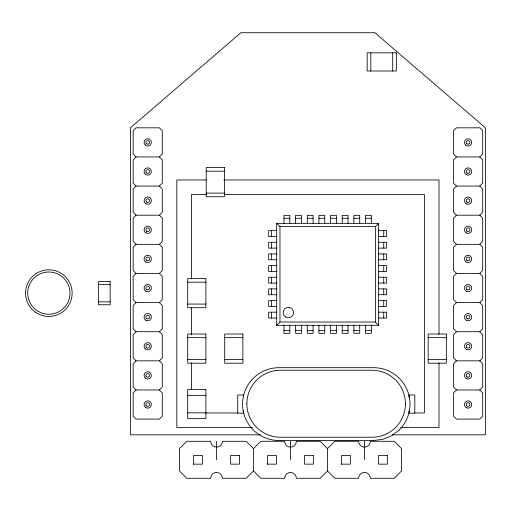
<?xml version="1.0" encoding="UTF-8"?>
<svg xmlns="http://www.w3.org/2000/svg" width="511" height="511" viewBox="0 0 511 511"><rect width="100%" height="100%" fill="white"/><g stroke="black" fill="none" stroke-linecap="round" stroke-linejoin="round"><path stroke-width="0.77" d="M136.073 156.947L133.16 159.86L133.16 183.162L136.073 186.074L159.375 186.074L162.287 183.162L162.287 159.86L159.375 156.947L136.073 156.947L133.16 154.035L133.16 130.733L136.073 127.82L159.375 127.82L162.287 130.733L162.287 154.035L159.375 156.947M136.073 186.074L133.16 188.987L133.16 212.289L136.073 215.201L159.375 215.201L162.287 218.114L162.287 241.416L159.375 244.328L136.073 244.328L133.16 241.416L133.16 218.114L136.073 215.201M159.375 215.201L162.287 212.289L162.287 188.987L159.375 186.074M136.073 244.328L133.16 247.241L133.16 270.543L136.073 273.455L159.375 273.455L162.287 270.543L162.287 247.241L159.375 244.328M136.073 273.455L133.16 276.368L133.16 299.67L136.073 302.582L159.375 302.582L162.287 305.495L162.287 328.797L159.375 331.709L136.073 331.709L133.16 334.622L133.16 357.924L136.073 360.836L159.375 360.836L162.287 363.749L162.287 387.051L159.375 389.963L136.073 389.963L133.16 387.051L133.16 363.749L136.073 360.836M136.073 302.582L133.16 305.495L133.16 328.797L136.073 331.709M159.375 302.582L162.287 299.67L162.287 276.368L159.375 273.455M159.375 360.836L162.287 357.924L162.287 334.622L159.375 331.709M136.073 389.963L133.16 392.876L133.16 416.178L136.073 419.09L159.375 419.09L162.287 416.178L162.287 392.876L159.375 389.963M276.694 325.303L279.964 322.039L375.374 322.039L378.638 325.303L378.638 223.358L276.694 223.358L276.694 325.303L378.638 325.303M276.694 223.358L279.964 226.622L375.374 226.622L378.638 223.358M456.47 156.947L453.557 154.035L453.557 130.733L456.47 127.82L479.772 127.82L482.684 130.733L482.684 154.035L479.772 156.947L456.47 156.947L453.557 159.86L453.557 183.162L456.47 186.074L479.772 186.074L482.684 188.987L482.684 212.289L479.772 215.201L456.47 215.201L453.557 218.114L453.557 241.416L456.47 244.328L479.772 244.328L482.684 241.416L482.684 218.114L479.772 215.201M456.47 186.074L453.557 188.987L453.557 212.289L456.47 215.201M479.772 186.074L482.684 183.162L482.684 159.86L479.772 156.947M456.47 244.328L453.557 247.241L453.557 270.543L456.47 273.455L479.772 273.455L482.684 276.368L482.684 299.67L479.772 302.582L456.47 302.582L453.557 305.495L453.557 328.797L456.47 331.709L479.772 331.709L482.684 334.622L482.684 357.924L479.772 360.836L456.47 360.836L453.557 357.924L453.557 334.622L456.47 331.709M253.513 448.569L246.232 441.287L222.342 441.287A5.825 5.825 0 0 1 216.517 447.112A5.825 5.825 0 0 1 210.692 441.287L186.809 441.287L179.527 448.569L179.527 470.995L186.809 478.277L210.692 478.277A5.825 5.825 0 0 1 216.517 472.451A5.825 5.825 0 0 1 222.342 478.277L246.232 478.277L253.513 470.995L253.513 448.569L260.795 441.287L284.678 441.287A5.825 5.825 0 0 0 290.504 447.112A5.825 5.825 0 0 0 296.329 441.287L320.212 441.287L327.494 448.569L327.494 470.995L334.775 478.277L358.658 478.277A5.825 5.825 0 0 1 364.484 472.451A5.825 5.825 0 0 1 370.309 478.277L394.192 478.277L401.474 470.995L401.474 448.569L394.192 441.287L370.309 441.287A5.825 5.825 0 0 1 364.484 447.112A5.825 5.825 0 0 1 358.658 441.287L334.775 441.287L327.494 448.569M456.47 273.455L453.557 276.368L453.557 299.67L456.47 302.582M479.772 273.455L482.684 270.543L482.684 247.241L479.772 244.328M327.494 470.995L320.212 478.277L296.329 478.277A5.825 5.825 0 0 0 290.504 472.451A5.825 5.825 0 0 0 284.678 478.277L260.795 478.277L253.513 470.995M479.772 331.709L482.684 328.797L482.684 305.495L479.772 302.582M456.47 360.836L453.557 363.749L453.557 387.051L456.47 389.963L479.772 389.963L482.684 387.051L482.684 363.749L479.772 360.836M456.47 389.963L453.557 392.876L453.557 416.178L456.47 419.09L479.772 419.09L482.684 416.178L482.684 392.876L479.772 389.963M206.208 171.198L224.386 171.198M206.329 179.961L176.851 179.961L176.851 427.541L252.543 427.541M223.856 179.961L438.994 179.961L438.994 334.398M206.208 193.088L224.386 193.088M206.572 194.525L191.414 194.525L191.414 279.032M224.131 194.525L424.43 194.525L424.43 412.977L414.855 412.977M283.975 218.261L289.801 218.261M295.626 218.261L301.452 218.261M307.277 218.261L313.102 218.261M318.928 218.261L324.753 218.261M330.579 218.261L336.404 218.261M342.229 218.261L348.055 218.261M353.88 218.261L359.706 218.261M365.531 218.261L371.356 218.261M276.694 230.64L268.684 230.64L268.684 236.465L276.694 236.465M378.638 230.64L386.648 230.64L386.648 236.465L378.638 236.465M276.694 242.291L268.684 242.291L268.684 248.116L276.694 248.116M378.638 242.291L386.648 242.291L386.648 248.116L378.638 248.116M276.694 253.941L268.684 253.941L268.684 259.767L276.694 259.767M378.638 253.941L386.648 253.941L386.648 259.767L378.638 259.767M276.694 265.592L268.684 265.592L268.684 271.418L276.694 271.418M378.638 265.592L386.648 265.592L386.648 271.418L378.638 271.418M276.694 277.243L268.684 277.243L268.684 283.068L276.694 283.068M378.638 277.243L386.648 277.243L386.648 283.068L378.638 283.068M187.716 282.174L205.888 282.174M98.495 284.378L110.146 284.378M276.694 288.894L268.684 288.894L268.684 294.719L276.694 294.719M378.638 288.894L386.648 288.894L386.648 294.719L378.638 294.719M276.694 300.545L268.684 300.545L268.684 306.37L276.694 306.37M378.638 300.545L386.648 300.545L386.648 306.37L378.638 306.37M98.495 301.854L110.146 301.854M187.716 304.064L205.888 304.064M276.694 312.195L268.684 312.195L268.684 318.021L276.694 318.021M378.638 312.195L386.648 312.195L386.648 318.021L378.638 318.021M283.975 330.4L289.801 330.4M295.626 330.4L301.452 330.4M307.277 330.4L313.102 330.4M318.928 330.4L324.753 330.4M330.579 330.4L336.404 330.4M342.229 330.4L348.055 330.4M353.88 330.4L359.706 330.4M365.531 330.4L371.356 330.4M187.716 337.662L205.888 337.662M224.706 337.662L242.878 337.662M428.154 337.662L446.333 337.662M187.716 359.546L205.888 359.546M224.706 359.546L242.878 359.546M428.154 359.546L446.333 359.546M187.697 395.354L205.901 395.354M246.781 403.741L246.864 403.741A33.496 33.496 0 0 0 280.36 437.237L371.938 437.237A33.496 33.496 0 0 0 405.434 403.741L405.523 403.741M187.697 412.831L205.901 412.831M205.773 412.977L237.698 412.977M400.745 427.541L438.994 427.541L438.994 363.059M260.444 434.823L130.388 434.823L130.388 127.82L240.93 32.723L374.914 32.723L485.45 127.82L485.45 434.823L392.097 434.823M193.35 464.154L202.394 464.154L202.394 455.416L193.656 455.416L193.656 464.154M267.33 464.154L276.374 464.154L276.374 455.416L267.636 455.416L267.636 464.154M341.316 464.154L350.361 464.154L350.361 455.416L341.623 455.416L341.623 464.154M408.992 397.366L408.992 394.99L414.817 394.99L414.817 413.195L408.992 413.195L408.992 410.818M392.704 52.831L392.704 71.01M383.735 230.64L383.735 236.465M383.735 242.291L383.735 248.116M383.735 253.941L383.735 259.767M383.735 265.592L383.735 271.418M383.735 277.243L383.735 283.068M383.735 288.894L383.735 294.719M383.735 300.545L383.735 306.37M383.735 312.195L383.735 318.021M375.374 226.622L375.374 322.039M371.356 223.358L371.356 215.348L365.531 215.348L365.531 223.358M371.356 325.303L371.356 333.313L365.531 333.313L365.531 325.303M370.814 52.831L370.814 71.01M364.484 441.287L364.484 459.785M359.706 223.358L359.706 215.348L353.88 215.348L353.88 223.358M359.706 325.303L359.706 333.313L353.88 333.313L353.88 325.303M348.055 223.358L348.055 215.348L342.229 215.348L342.229 223.358M348.055 325.303L348.055 333.313L342.229 333.313L342.229 325.303M336.404 223.358L336.404 215.348L330.579 215.348L330.579 223.358M336.404 325.303L336.404 333.313L330.579 333.313L330.579 325.303M324.753 223.358L324.753 215.348L318.928 215.348L318.928 223.358M324.753 325.303L324.753 333.313L318.928 333.313L318.928 325.303M313.102 223.358L313.102 215.348L307.277 215.348L307.277 223.358M313.102 325.303L313.102 333.313L307.277 333.313L307.277 325.303M301.452 223.358L301.452 215.348L295.626 215.348L295.626 223.358M301.452 325.303L301.452 333.313L295.626 333.313L295.626 325.303M290.504 441.287L290.504 459.785M289.801 223.358L289.801 215.348L283.975 215.348L283.975 223.358M289.801 325.303L289.801 333.313L283.975 333.313L283.975 325.303M279.964 226.622L279.964 322.039M271.596 230.64L271.596 236.465M271.596 242.291L271.596 248.116M271.596 253.941L271.596 259.767M271.596 265.592L271.596 271.418M271.596 277.243L271.596 283.068M271.596 288.894L271.596 294.719M271.596 300.545L271.596 306.37M271.596 312.195L271.596 318.021M243.549 396.574L243.549 394.99L237.724 394.99L237.724 413.195L243.549 413.195L243.549 410.818M216.517 441.287L216.517 459.785M191.414 307.737L191.414 334.846M191.414 362.746L191.414 389.855M246.864 403.741A33.496 33.496 0 0 1 280.36 370.245L371.938 370.245A33.496 33.496 0 0 1 405.434 403.741M399.347 429.834L391.809 435.621L383.026 439.262L373.605 440.501L278.942 440.501A36.409 36.409 0 0 1 242.533 404.092A36.409 36.409 0 0 1 278.942 367.684L373.605 367.684A36.409 36.409 0 0 1 399.347 429.834M396.351 52.831L367.166 52.831L367.166 71.01L396.351 71.01L396.351 52.831M224.386 167.551L206.208 167.551L206.208 196.735L224.386 196.735L224.386 167.551M205.888 278.527L187.716 278.527L187.716 307.711L205.888 307.711L205.888 278.527M110.146 281.465L98.495 281.465L98.495 304.767L110.146 304.767L110.146 281.465M205.888 334.015L187.716 334.015L187.716 363.193L205.888 363.193L205.888 334.015M242.878 334.015L224.706 334.015L224.706 363.193L242.878 363.193L242.878 334.015M446.333 334.015L428.154 334.015L428.154 363.193L446.333 363.193L446.333 334.015M205.901 389.529L187.697 389.529L187.697 418.656L205.901 418.656L205.901 389.529M239.384 455.416L230.646 455.416L230.646 464.154L239.384 464.154L239.384 455.416M313.364 455.416L304.626 455.416L304.626 464.154L313.364 464.154L313.364 455.416M387.351 455.416L378.613 455.416L378.613 464.154L387.351 464.154L387.351 455.416M146.433 201.928A1.82 1.82 0 0 0 149.48 201.11A1.82 1.82 0 0 0 147.251 198.881A1.82 1.82 0 0 0 146.433 201.928M145.903 203.793A3.641 3.641 0 0 0 151.365 200.638A3.641 3.641 0 0 0 145.903 197.489A3.641 3.641 0 0 0 145.903 203.793M146.81 289.596A1.82 1.82 0 0 0 149.544 288.019A1.82 1.82 0 0 0 146.81 286.441A1.82 1.82 0 0 0 146.81 289.596M145.903 291.174A3.641 3.641 0 0 0 151.365 288.019A3.641 3.641 0 0 0 145.903 284.87A3.641 3.641 0 0 0 145.903 291.174M146.81 318.723A1.82 1.82 0 0 0 149.544 317.146A1.82 1.82 0 0 0 146.81 315.568A1.82 1.82 0 0 0 146.81 318.723M145.903 320.301A3.641 3.641 0 0 0 151.365 317.146A3.641 3.641 0 0 0 145.903 313.997A3.641 3.641 0 0 0 145.903 320.301M146.433 143.674A1.82 1.82 0 0 0 149.48 142.856A1.82 1.82 0 0 0 147.251 140.627A1.82 1.82 0 0 0 146.433 143.674M145.15 144.958A3.641 3.641 0 0 0 151.237 143.329A3.641 3.641 0 0 0 146.778 138.871A3.641 3.641 0 0 0 145.15 144.958M146.433 347.563A1.82 1.82 0 0 0 149.48 346.745A1.82 1.82 0 0 0 147.251 344.516A1.82 1.82 0 0 0 146.433 347.563M145.15 348.847A3.641 3.641 0 0 0 151.237 347.218A3.641 3.641 0 0 0 146.778 342.76A3.641 3.641 0 0 0 145.15 348.847M146.433 376.69A1.82 1.82 0 0 0 149.48 375.872A1.82 1.82 0 0 0 147.251 373.643A1.82 1.82 0 0 0 146.433 376.69M145.15 377.974A3.641 3.641 0 0 0 151.237 376.345A3.641 3.641 0 0 0 146.778 371.887A3.641 3.641 0 0 0 145.15 377.974M146.81 231.342A1.82 1.82 0 0 0 149.544 229.765A1.82 1.82 0 0 0 146.81 228.187A1.82 1.82 0 0 0 146.81 231.342M145.903 232.92A3.641 3.641 0 0 0 151.365 229.765A3.641 3.641 0 0 0 145.903 226.616A3.641 3.641 0 0 0 145.903 232.92M146.433 405.817A1.82 1.82 0 0 0 149.48 404.999A1.82 1.82 0 0 0 147.251 402.77A1.82 1.82 0 0 0 146.433 405.817M145.903 407.682A3.641 3.641 0 0 0 151.365 404.527A3.641 3.641 0 0 0 145.903 401.378A3.641 3.641 0 0 0 145.903 407.682M146.433 172.801A1.82 1.82 0 0 0 149.48 171.983A1.82 1.82 0 0 0 147.251 169.754A1.82 1.82 0 0 0 146.433 172.801M145.15 174.085A3.641 3.641 0 0 0 151.237 172.456A3.641 3.641 0 0 0 146.778 167.998A3.641 3.641 0 0 0 145.15 174.085M146.81 260.469A1.82 1.82 0 0 0 149.544 258.892A1.82 1.82 0 0 0 146.81 257.314A1.82 1.82 0 0 0 146.81 260.469M145.903 262.047A3.641 3.641 0 0 0 151.365 258.892A3.641 3.641 0 0 0 145.903 255.743A3.641 3.641 0 0 0 145.903 262.047M466.83 201.928A1.82 1.82 0 0 0 469.877 201.11A1.82 1.82 0 0 0 467.648 198.881A1.82 1.82 0 0 0 466.83 201.928M466.3 203.793A3.641 3.641 0 0 0 471.762 200.638A3.641 3.641 0 0 0 466.3 197.489A3.641 3.641 0 0 0 466.3 203.793M466.83 289.309A1.82 1.82 0 0 0 469.877 288.491A1.82 1.82 0 0 0 467.648 286.262A1.82 1.82 0 0 0 466.83 289.309M466.3 291.174A3.641 3.641 0 0 0 471.762 288.019A3.641 3.641 0 0 0 466.3 284.87A3.641 3.641 0 0 0 466.3 291.174M467.207 318.723A1.82 1.82 0 0 0 469.941 317.146A1.82 1.82 0 0 0 467.207 315.568A1.82 1.82 0 0 0 467.207 318.723M466.3 320.301A3.641 3.641 0 0 0 471.762 317.146A3.641 3.641 0 0 0 466.3 313.997A3.641 3.641 0 0 0 466.3 320.301M466.83 143.674A1.82 1.82 0 0 0 469.877 142.856A1.82 1.82 0 0 0 467.648 140.627A1.82 1.82 0 0 0 466.83 143.674M465.547 144.958A3.641 3.641 0 0 0 471.634 143.329A3.641 3.641 0 0 0 467.175 138.871A3.641 3.641 0 0 0 465.547 144.958M466.83 347.563A1.82 1.82 0 0 0 469.877 346.745A1.82 1.82 0 0 0 467.648 344.516A1.82 1.82 0 0 0 466.83 347.563M466.3 349.428A3.641 3.641 0 0 0 471.762 346.273A3.641 3.641 0 0 0 466.3 343.124A3.641 3.641 0 0 0 466.3 349.428M467.207 376.977A1.82 1.82 0 0 0 469.941 375.4A1.82 1.82 0 0 0 467.207 373.822A1.82 1.82 0 0 0 467.207 376.977M466.3 378.555A3.641 3.641 0 0 0 471.762 375.4A3.641 3.641 0 0 0 466.3 372.251A3.641 3.641 0 0 0 466.3 378.555M466.83 231.055A1.82 1.82 0 0 0 469.877 230.237A1.82 1.82 0 0 0 467.648 228.008A1.82 1.82 0 0 0 466.83 231.055M466.3 232.92A3.641 3.641 0 0 0 471.762 229.765A3.641 3.641 0 0 0 466.3 226.616A3.641 3.641 0 0 0 466.3 232.92M466.83 405.817A1.82 1.82 0 0 0 469.877 404.999A1.82 1.82 0 0 0 467.648 402.77A1.82 1.82 0 0 0 466.83 405.817M466.3 407.682A3.641 3.641 0 0 0 471.762 404.527A3.641 3.641 0 0 0 466.3 401.378A3.641 3.641 0 0 0 466.3 407.682M467.207 173.088A1.82 1.82 0 0 0 469.941 171.511A1.82 1.82 0 0 0 467.207 169.933A1.82 1.82 0 0 0 467.207 173.088M466.3 174.666A3.641 3.641 0 0 0 471.762 171.511A3.641 3.641 0 0 0 466.3 168.362A3.641 3.641 0 0 0 466.3 174.666M466.83 260.182A1.82 1.82 0 0 0 469.877 259.364A1.82 1.82 0 0 0 467.648 257.135A1.82 1.82 0 0 0 466.83 260.182M466.3 262.047A3.641 3.641 0 0 0 471.762 258.892A3.641 3.641 0 0 0 466.3 255.743A3.641 3.641 0 0 0 466.3 262.047M285.47 316.897A5.187 5.187 0 0 0 293.518 312.924A5.187 5.187 0 0 0 286.051 307.935A5.187 5.187 0 0 0 285.47 316.897M35.355 312.125A23.302 23.302 0 0 0 72.038 295.288A23.302 23.302 0 0 0 39.117 271.941A23.302 23.302 0 0 0 35.355 312.125M38.274 311.403A21.117 21.117 0 0 0 69.95 293.116A21.117 21.117 0 0 0 38.274 274.829A21.117 21.117 0 0 0 38.274 311.403"/></g></svg>
